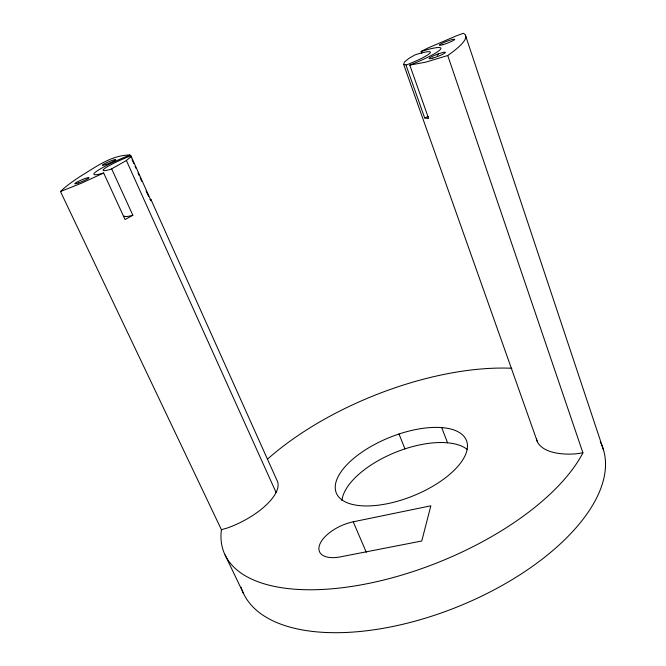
<?xml version="1.0" encoding="UTF-8"?>
<svg xmlns="http://www.w3.org/2000/svg" width="666" height="666" viewBox="0 0 666 666"><rect width="100%" height="100%" fill="white"/><g stroke="black" fill="none" stroke-linecap="round" stroke-linejoin="round"><path stroke-width="1" d="M150.374 200.707L151.032 199.7L149.883 199.359M131.235 157.834L129.97 155.003C111.488 155.111 96.445 166.625 81.285 175.741C74.009 180.519 66.7 185.398 60.473 191.525L221.42 529.695L221.112 532.534A196.595 89.369 -22 0 0 373.102 582.475A196.595 89.369 -22 0 0 582.217 454.187L582.917 452.813L447.752 55.519L449.966 53.938A221.07 26.324 -22 0 0 463.977 33.683L463.22 33.3L456.06 35.981L428.18 47.91L421.112 51.465L421.786 53.413M130.869 155.786L130.511 157.101L126.382 160.506L111.214 169.122A25.15 2.764 -22.8 0 1 105.345 168.007A25.15 2.764 -22.8 0 1 130.295 155.994L130.869 155.786L150.941 200.508M403.688 64.51L404.387 62.071L409.016 58.292L415.143 54.82A27.731 3.347 -21.1 0 1 430.036 53.047A27.731 3.347 -21.1 0 1 406.676 64.852L403.688 64.51L537.362 441.7M437.212 55.453L438.386 53.871M111.705 168.956L132.859 215.268L125.05 219.522L103.671 173.01L99.259 174.192A35.215 3.871 -22.8 0 1 123.593 157.609L129.97 155.003M103.671 173.01L81.26 183.267L60.473 191.525M405.994 65.11L424.692 117.957L428.621 118.49L409.798 65.118L417.191 62.096A38.836 4.687 -21.1 0 0 440.434 49.392A38.836 4.687 -21.1 0 0 427.231 49.667L421.112 51.465M424.692 117.957L425.366 117.716A27.298 4.579 -20.7 0 0 428.271 116.567M447.752 55.519L425.89 62.113L409.798 65.118M399.009 434.007L397.952 434.357A70.163 31.493 -22 0 0 339.802 473.684A70.163 31.493 -22 0 0 353.946 504.778L356.843 505.286A70.163 31.493 -22 0 0 401.59 500.016L405.711 498.659A70.163 31.493 -22 0 0 466.733 451.198L467.207 449.067A70.163 31.493 -22 0 0 442.557 427.664L439.585 427.464A70.163 31.493 -22 0 0 401.606 433.166L399.009 434.007L404.961 448.876L407.542 448.043A69.788 32.351 -22 0 1 445.437 442.64L448.418 442.882A69.788 32.351 -22 0 1 467.057 449.309M404.961 448.876L403.904 449.217A69.788 32.351 -22 0 0 341.933 500.574M132.859 215.268L132.368 215.418A24.792 3.796 -23.1 0 1 124.151 216M221.42 529.695L227.339 528.005A51.39 21.179 -26.3 0 0 276.881 480.161L151.032 199.7M353.221 521.803L430.844 505.819L421.769 541L340.459 556.859A30.253 14.752 -24.5 0 1 319.622 544.788A30.253 14.752 -24.5 0 1 353.221 521.803L366.292 552.297M582.917 452.813L575.799 453.846A58.183 26.765 -16.3 0 1 536.455 438.869M225.066 554.936L243.623 593.697M126.382 160.506L276.082 492.49M132.084 159.723L133.783 163.495M135.056 166.325L135.897 168.215M138.02 172.935L139.294 175.766M140.135 177.656L141.833 181.427M146.07 190.867L148.618 196.528M441.708 427.605L447.569 442.815M465.417 35.156L603.496 449.916M600.274 441.866A193.923 95.288 -22 0 1 461.388 605.244A193.923 95.288 -22 0 1 242.233 590.509M241.925 589.701A193.923 95.288 -22 0 1 241.092 587.245M267.382 459.24A196.595 89.369 -22 0 1 511.863 368.265M442.94 44.664A8.225 0.966 -20.8 0 0 454.728 39.419A8.225 0.966 -20.8 0 0 443.439 42.691A8.225 0.966 -20.8 0 0 442.94 44.664M432.825 58.084A8.716 1.091 -20.8 0 0 445.379 52.472A8.716 1.091 -20.8 0 0 433.474 55.827A8.716 1.091 -20.8 0 0 432.825 58.084M78.28 183A7.709 0.849 -23.1 0 0 88.986 177.722A7.709 0.849 -23.1 0 0 78.38 181.36A7.709 0.849 -23.1 0 0 78.28 183M105.827 164.519A7.276 0.766 -22.8 0 0 115.801 159.632A7.276 0.766 -22.8 0 0 105.628 163.162A7.276 0.766 -22.8 0 0 105.827 164.519"/></g></svg>
